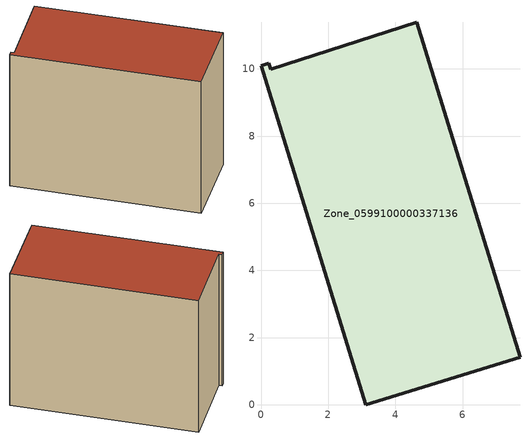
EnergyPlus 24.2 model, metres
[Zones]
Zone_0599100000337136
 floor ground (C_G): 4.63,11.39 7.71,1.42 3.12,0 0,10.1 0.24,10.17 0.29,9.99 z0.19
 wall outside (C_F): 3.12,0 7.71,1.42 4.63,11.39 0.29,9.99 0.24,10.17 0,10.1 3.12,0 z0.19:8.66
 roof outside (C_R): 7.71,1.42 4.63,11.39 0.29,9.99 0.24,10.17 0,10.1 3.12,0 z8.66
[BUILDING]
Pand.0599100000337136: North Axis=0; Terrain=City; Loads Convergence Tolerance Value=0.04; Temperature Convergence Tolerance Value=0.4; Solar Distribution=FullExterior; Maximum Number of Warmup Days=25; Minimum Number of Warmup Days=1
[Site:Location]
Rotterdam.The.Hague.AP_ZH_NLD Design_Conditions: Latitude=51.96; Longitude=4.45; Time Zone=1; Elevation=-4.5
[SITE:GROUNDTEMPERATURE:BUILDINGSURFACE]
18, 18, 18, 18, 18, 18, 18, 18, 18, 18, 18, 18
[MATERIAL] Thermal Absorptance=0.9; Solar Absorptance=0.7; Visible Absorptance=0.7
Name | Roughness | Thickness | Conductivity | Density | Specific Heat
G.TI.1975-1991 | MediumSmooth | 0.15 | 0.288461 | 540 | 1210
F.TI.1975-1991 | Rough | 0.3 | 0.230769 | 1920 | 840
R.TI.1975-1991 | MediumRough | 0.2 | 0.153846 | 1500 | 1000
[CONSTRUCTION]
C_G: G.TI.1975-1991
C_F: F.TI.1975-1991
C_R: R.TI.1975-1991
[ZONE]
Zone_0599100000337136: Type=1; Multiplier=1; Ceiling Height=Autocalculate; Volume=Autocalculate; Floor Area=autocalculate; Part of Total Floor Area=Yes
[ZONEINFILTRATION:DESIGNFLOWRATE]
Infil_Zone_0599100000337136: Zone or ZoneList or Space or SpaceList=Zone_0599100000337136; Schedule=AlwaysOn; Design Flow Rate Calculation Method=Flow/Area; Flow Rate per Floor Area=0.003; Constant Term Coefficient=1; Temperature Term Coefficient=0; Velocity Term Coefficient=0; Velocity Squared Term Coefficient=0
[HVACTEMPLATE:ZONE:IDEALLOADSAIRSYSTEM]
Zone_0599100000337136: Maximum Heating Supply Air Temperature=50; Minimum Cooling Supply Air Temperature=13; Maximum Heating Supply Air Humidity Ratio=0.0156; Minimum Cooling Supply Air Humidity Ratio=0.0077; Heating Limit=NoLimit; Cooling Limit=NoLimit; Dehumidification Control Type=ConstantSensibleHeatRatio; Cooling Sensible Heat Ratio=0.7; Dehumidification Setpoint=60; Humidification Control Type=None; Humidification Setpoint=30; Outdoor Air Method=None; Outdoor Air Flow Rate per Person=0.00944; Outdoor Air Flow Rate per Zone Floor Area=0; Outdoor Air Flow Rate per Zone=0; Demand Controlled Ventilation Type=None; Outdoor Air Economizer Type=NoEconomizer; Heat Recovery Type=None; Sensible Heat Recovery Effectiveness=0.7; Latent Heat Recovery Effectiveness=0.65
[ZONECONTROL:THERMOSTAT]
ThermostatControl_Zone_0599100000337136: Zone or ZoneList=Zone_0599100000337136; Control Type Schedule=DualSetpointControlType; Control 1=Thermostat_Zone_0599100000337136; Temperature Difference Between Cutout And Setpoint=0
[THERMOSTATSETPOINT:DUALSETPOINT]
Thermostat_Zone_0599100000337136: Heating Setpoint Temperature Schedule=HeatingSetpoint_Zone_0599100000337136; Cooling Setpoint Temperature Schedule=CoolingSetpoint_Zone_0599100000337136
[SCHEDULE:COMPACT]
HeatingSetpoint_Zone_0599100000337136: Through: 12/31, For: AllDays, Until: 24:00, 21
CoolingSetpoint_Zone_0599100000337136: Through: 12/31, For: AllDays, Until: 24:00, 24
DualSetpointControlType: Through: 12/31, For: AllDays, Until: 24:00, 4
AlwaysOn: Through: 12/31, For: AllDays, Until: 24:00, 1
